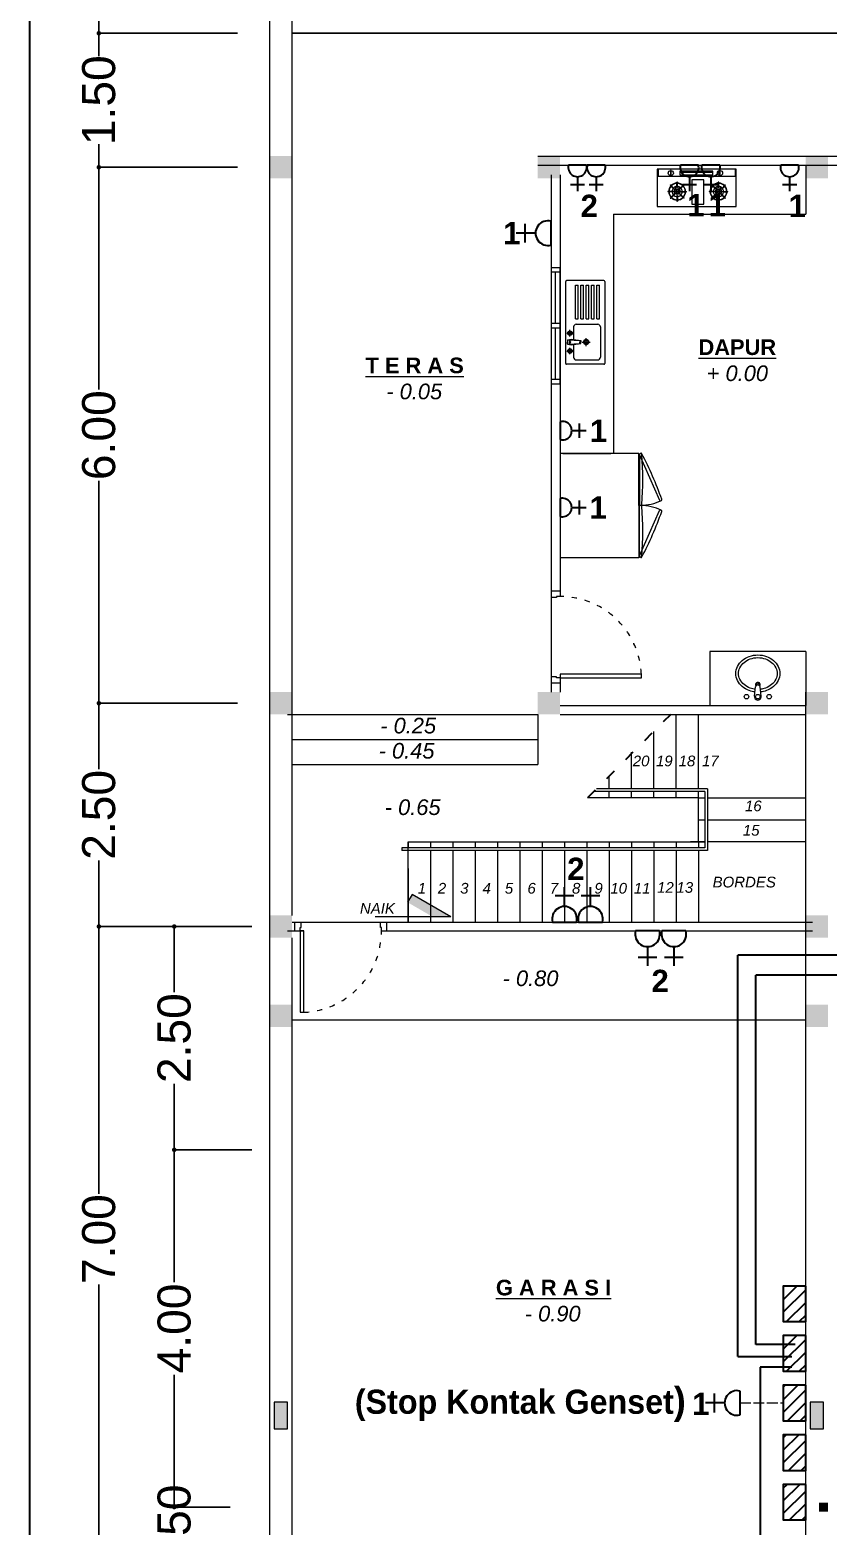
# Model space of a CAD drawing. Header units: millimetres. Extents: x 3154 to 8657, y 46 to 4632.
# Drawn here: x 3154 to 4047, y 1372 to 3047 of the extents above; entities that cross this region are included whole.
import ezdxf

# ---------------------------------------------------------------- set-up
doc = ezdxf.new("R2010")
doc.units = ezdxf.units.MM
doc.linetypes.add('ACAD_ISO02W100', pattern=[15, 12, -3])
doc.linetypes.add('ACAD_ISO03W100', pattern=[30, 12, -18])
doc.layers.add('1', color=7, linetype='Continuous')
for name, color, linetype, lineweight in [('A_DEN_TEXT', 7, 'Continuous', 0), ('Dimensi', 7, 'Continuous', 5), ('Dinding', 7, 'Continuous', 15), ('lampu', 1, 'Continuous', 30), ('P_N_J', 6, 'Continuous', 9), ('Tangga', 250, 'Continuous', 9), ('TEXT', 7, 'Continuous', 9)]:
    doc.layers.add(name, color=color, linetype=linetype, lineweight=lineweight)
doc.styles.add('kop1', font='swisscl.ttf')
doc.styles.get("Standard").update_dxf_attribs({"font": 'arial.ttf'})
doc.dimstyles.get("Standard").update_dxf_attribs({"dimtxt": 30, "dimasz": 5, "dimexe": 2, "dimexo": 20, "dimgap": 3, "dimtad": 0, "dimlfac": 0.01, "dimzin": 0, "dimdsep": 46, "dimtxsty": 'Standard', "dimblk": 'DOT', "dimcen": 0.09, "dimadec": 0, "dimazin": 0, "dimtfac": 1, "dimtofl": 0, "dimtmove": 0, "dimatfit": 3, "dimldrblk": 'DOT', "dimfxl": 0.18, "dimtolj": 1, "dimtzin": 0, "dimarcsym": 0})
pattern_1 = [(45, (466808.074, 170705.287), (-7.07106781, 7.07106781), [])]
pattern_2 = [(45, (466808.074, 170760.787), (-7.07106781, 7.07106781), [])]

# ---------------------------------------------------------------- blocks, each defined once
blk = doc.blocks.new('_Dot')
at = {"color": 0, "linetype": 'ByBlock', "lineweight": -2}
blk.add_line((-0.5, 0), (-1, 0), dxfattribs=at)
at = {"color": 0, "linetype": 'ByBlock', "const_width": 0.5}
blk.add_lwpolyline([(-0.25, 0, 1), (0.25, 0, 1)], format="xyb", close=True, dxfattribs=at)
blk = doc.blocks.new('*D6')
at = {"layer": 'Defpoints', "color": 0, "transparency": 16777216}
for p in [(3231.2, 4443.4), (3406.5, 4443.4), (3398.1, 3043.4)]:
    blk.add_point(p, dxfattribs=at)
at = {"layer": 'Dimensi', "color": 0, "lineweight": -2, "transparency": 16777216}
for p, q in [((3386.5, 4443.4), (3229.2, 4443.4)), ((3231.2, 4438.4), (3231.2, 3807)), ((3231.2, 3048.4), (3231.2, 3679.7)), ((3378.1, 3043.4), (3229.2, 3043.4))]:
    blk.add_line(p, q, dxfattribs=at)
at = {"layer": 'Dimensi', "color": 0, "lineweight": -2, "transparency": 16777216, "xscale": 5, "yscale": 5, "zscale": 5}
for p, rotation in [((3231.2, 4443.4), 90), ((3231.2, 3043.4), 270)]:
    blk.add_blockref('_Dot', p, dxfattribs=dict(at, rotation=rotation))
at = {"layer": 'Dimensi', "color": 0, "transparency": 16777216, "insert": (3231.2, 3743.4), "char_height": 37, "attachment_point": 5, "rotation": 90}
blk.add_mtext('\\A1;14.00', dxfattribs=at)
blk = doc.blocks.new('*D9')
at = {"layer": 'Defpoints', "color": 0, "transparency": 16777216}
for p in [(3315.6, 1793.4), (3422.4, 1793.4), (3398.1, 1393.4)]:
    blk.add_point(p, dxfattribs=at)
at = {"layer": 'Dimensi', "color": 0, "lineweight": -2, "transparency": 16777216}
for p, q in [((3402.4, 1793.4), (3313.6, 1793.4)), ((3315.6, 1788.4), (3315.6, 1645.1)), ((3315.6, 1398.4), (3315.6, 1541.6)), ((3378.1, 1393.4), (3313.6, 1393.4))]:
    blk.add_line(p, q, dxfattribs=at)
at = {"layer": 'Dimensi', "color": 0, "lineweight": -2, "transparency": 16777216, "xscale": 5, "yscale": 5, "zscale": 5}
for p, rotation in [((3315.6, 1793.4), 90), ((3315.6, 1393.4), 270)]:
    blk.add_blockref('_Dot', p, dxfattribs=dict(at, rotation=rotation))
at = {"layer": 'Dimensi', "color": 0, "transparency": 16777216, "insert": (3315.6, 1593.4), "char_height": 37, "attachment_point": 5, "rotation": 90}
blk.add_mtext('\\A1;4.00', dxfattribs=at)
blk = doc.blocks.new('*D10')
at = {"layer": 'Defpoints', "color": 0, "transparency": 16777216}
for p in [(3231.2, 2043.4), (3378.1, 2043.4), (3313.6, 1343.4)]:
    blk.add_point(p, dxfattribs=at)
at = {"layer": 'Dimensi', "color": 0, "lineweight": -2, "transparency": 16777216}
for p, q in [((3358.1, 2043.4), (3229.2, 2043.4)), ((3231.2, 2038.4), (3231.2, 1744.2)), ((3231.2, 1348.4), (3231.2, 1642.5)), ((3293.6, 1343.4), (3229.2, 1343.4))]:
    blk.add_line(p, q, dxfattribs=at)
at = {"layer": 'Dimensi', "color": 0, "lineweight": -2, "transparency": 16777216, "xscale": 5, "yscale": 5, "zscale": 5}
for p, rotation in [((3231.2, 2043.4), 90), ((3231.2, 1343.4), 270)]:
    blk.add_blockref('_Dot', p, dxfattribs=dict(at, rotation=rotation))
at = {"layer": 'Dimensi', "color": 0, "transparency": 16777216, "insert": (3231.2, 1693.4), "char_height": 37, "attachment_point": 5, "rotation": 90}
blk.add_mtext('\\A1;7.00', dxfattribs=at)
blk = doc.blocks.new('*D13')
at = {"layer": 'Defpoints', "color": 0, "transparency": 16777216}
for p in [(3315.6, 1393.4), (3398.1, 1393.4), (3398.1, 1343.4)]:
    blk.add_point(p, dxfattribs=at)
at = {"layer": 'Dimensi', "color": 0, "lineweight": -2, "transparency": 16777216}
for p, q in [((3378.1, 1393.4), (3313.6, 1393.4)), ((3315.6, 1398.4), (3315.6, 1403.4)), ((3378.1, 1343.4), (3313.6, 1343.4)), ((3315.6, 1338.4), (3315.6, 1333.4))]:
    blk.add_line(p, q, dxfattribs=at)
at = {"layer": 'Dimensi', "color": 0, "lineweight": -2, "transparency": 16777216, "xscale": 5, "yscale": 5, "zscale": 5}
for p, rotation in [((3315.6, 1393.4), 270), ((3315.6, 1343.4), 90)]:
    blk.add_blockref('_Dot', p, dxfattribs=dict(at, rotation=rotation))
at = {"layer": 'Dimensi', "color": 0, "transparency": 16777216, "insert": (3315.6, 1368.4), "char_height": 37, "attachment_point": 5, "rotation": 90}
blk.add_mtext('\\A1;0.50', dxfattribs=at)
blk = doc.blocks.new('*D14')
at = {"layer": 'Defpoints', "color": 0, "transparency": 16777216}
for p in [(3231.2, 2893.4), (3406.5, 2893.4), (3406.5, 2293.4)]:
    blk.add_point(p, dxfattribs=at)
at = {"layer": 'Dimensi', "color": 0, "lineweight": -2, "transparency": 16777216}
for p, q in [((3386.5, 2893.4), (3229.2, 2893.4)), ((3231.2, 2888.4), (3231.2, 2644.5)), ((3231.2, 2298.4), (3231.2, 2542.3)), ((3386.5, 2293.4), (3229.2, 2293.4))]:
    blk.add_line(p, q, dxfattribs=at)
at = {"layer": 'Dimensi', "color": 0, "lineweight": -2, "transparency": 16777216, "xscale": 5, "yscale": 5, "zscale": 5}
for p, rotation in [((3231.2, 2893.4), 90), ((3231.2, 2293.4), 270)]:
    blk.add_blockref('_Dot', p, dxfattribs=dict(at, rotation=rotation))
at = {"layer": 'Dimensi', "color": 0, "transparency": 16777216, "insert": (3231.2, 2593.4), "char_height": 37, "attachment_point": 5, "rotation": 90}
blk.add_mtext('\\A1;6.00', dxfattribs=at)
blk = doc.blocks.new('*D15')
at = {"layer": 'Defpoints', "color": 0, "transparency": 16777216}
for p in [(3231.2, 2293.4), (3406.5, 2293.4), (3398.1, 2043.4)]:
    blk.add_point(p, dxfattribs=at)
at = {"layer": 'Dimensi', "color": 0, "lineweight": -2, "transparency": 16777216}
for p, q in [((3386.5, 2293.4), (3229.2, 2293.4)), ((3231.2, 2288.4), (3231.2, 2219.7)), ((3231.2, 2048.4), (3231.2, 2117.1)), ((3378.1, 2043.4), (3229.2, 2043.4))]:
    blk.add_line(p, q, dxfattribs=at)
at = {"layer": 'Dimensi', "color": 0, "lineweight": -2, "transparency": 16777216, "xscale": 5, "yscale": 5, "zscale": 5}
for p, rotation in [((3231.2, 2293.4), 90), ((3231.2, 2043.4), 270)]:
    blk.add_blockref('_Dot', p, dxfattribs=dict(at, rotation=rotation))
at = {"layer": 'Dimensi', "color": 0, "transparency": 16777216, "insert": (3231.2, 2168.4), "char_height": 37, "attachment_point": 5, "rotation": 90}
blk.add_mtext('\\A1;2.50', dxfattribs=at)
blk = doc.blocks.new('*D17')
at = {"layer": 'Defpoints', "color": 0, "transparency": 16777216}
for p in [(3231.2, 3043.4), (3406.5, 3043.4), (3402.4, 2893.4)]:
    blk.add_point(p, dxfattribs=at)
at = {"layer": 'Dimensi', "color": 0, "lineweight": -2, "transparency": 16777216}
for p, q in [((3386.5, 3043.4), (3229.2, 3043.4)), ((3231.2, 3038.4), (3231.2, 3017.6)), ((3231.2, 2898.4), (3231.2, 2919.1)), ((3382.4, 2893.4), (3229.2, 2893.4))]:
    blk.add_line(p, q, dxfattribs=at)
at = {"layer": 'Dimensi', "color": 0, "lineweight": -2, "transparency": 16777216, "xscale": 5, "yscale": 5, "zscale": 5}
for p, rotation in [((3231.2, 3043.4), 90), ((3231.2, 2893.4), 270)]:
    blk.add_blockref('_Dot', p, dxfattribs=dict(at, rotation=rotation))
at = {"layer": 'Dimensi', "color": 0, "transparency": 16777216, "insert": (3231.2, 2968.4), "char_height": 37, "attachment_point": 5, "rotation": 90}
blk.add_mtext('\\A1;1.50', dxfattribs=at)
blk = doc.blocks.new('*D33')
at = {"layer": 'Defpoints', "color": 0, "transparency": 16777216}
for p in [(3315.6, 2043.4), (3422.4, 2043.4), (3398.1, 1793.4)]:
    blk.add_point(p, dxfattribs=at)
at = {"layer": 'Dimensi', "color": 0, "lineweight": -2, "transparency": 16777216}
for p, q in [((3402.4, 2043.4), (3313.6, 2043.4)), ((3315.6, 2038.4), (3315.6, 1969.7)), ((3315.6, 1798.4), (3315.6, 1867.1)), ((3378.1, 1793.4), (3313.6, 1793.4))]:
    blk.add_line(p, q, dxfattribs=at)
at = {"layer": 'Dimensi', "color": 0, "lineweight": -2, "transparency": 16777216, "xscale": 5, "yscale": 5, "zscale": 5}
for p, rotation in [((3315.6, 2043.4), 90), ((3315.6, 1793.4), 270)]:
    blk.add_blockref('_Dot', p, dxfattribs=dict(at, rotation=rotation))
at = {"layer": 'Dimensi', "color": 0, "transparency": 16777216, "insert": (3315.6, 1918.4), "char_height": 37, "attachment_point": 5, "rotation": 90}
blk.add_mtext('\\A1;2.50', dxfattribs=at)

msp = doc.modelspace()

# ---------------------------------------------------------------- hatches: boundary and pattern name
at = {"layer": '1', "linetype": 'ByBlock'}
h = msp.add_hatch(color=256, dxfattribs=at)
h.dxf.hatch_style = 1
h.paths.add_polyline_path([(4047.448, 1398.361), (4037.448, 1398.361), (4037.448, 1388.361), (4047.448, 1388.361)])
at = {"layer": 'Dinding'}
for color, points in [(256, [(3447.444, 2905.861), (3422.444, 2905.861), (3422.444, 2880.861), (3447.444, 2880.861)]), (256, [(3747.444, 2905.861), (3722.444, 2905.861), (3722.444, 2880.861), (3747.444, 2880.861)]), (256, [(4047.444, 2905.861), (4022.444, 2905.861), (4022.444, 2880.861), (4047.444, 2880.861)]), (256, [(3447.444, 2305.861), (3422.444, 2305.861), (3422.444, 2280.861), (3447.444, 2280.861)]), (256, [(3747.444, 2305.861), (3722.444, 2305.861), (3722.444, 2280.861), (3747.444, 2280.861)]), (256, [(4047.444, 2305.861), (4022.444, 2305.861), (4022.444, 2280.861), (4047.444, 2280.861)]), (256, [(3447.444, 2055.861), (3422.444, 2055.861), (3422.444, 2030.861), (3447.444, 2030.861)]), (256, [(4047.444, 2055.861), (4022.444, 2055.861), (4022.444, 2030.861), (4047.444, 2030.861)]), (253, [(3447.444, 1955.861), (3422.444, 1955.861), (3422.444, 1930.861), (3447.444, 1930.861)]), (253, [(4047.444, 1955.861), (4022.444, 1955.861), (4022.444, 1930.861), (4047.444, 1930.861)]), (256, [(3442.444, 1510.861), (3427.444, 1510.861), (3427.444, 1480.861), (3442.444, 1480.861)]), (256, [(4042.444, 1510.861), (4027.444, 1510.861), (4027.444, 1480.861), (4042.444, 1480.861)])]:
    msp.add_hatch(color=color, dxfattribs=at).paths.add_polyline_path(points)
at = {"layer": 'lampu', "ltscale": 0.1}
h = msp.add_hatch(dxfattribs=at)
h.set_pattern_fill('ANSI31', color=2, scale=80, style=0)
h.set_pattern_definition(pattern_2)
h.paths.add_polyline_path([(3997.339, 1640.906), (4022.444, 1640.906), (4022.444, 1601.051), (3997.339, 1601.051)])
h = msp.add_hatch(dxfattribs=at)
h.set_pattern_fill('ANSI31', color=2, scale=80, style=0)
h.set_pattern_definition(pattern_2)
h.paths.add_polyline_path([(3997.339, 1601.051), (4022.444, 1601.051), (4022.444, 1640.906), (3997.339, 1640.906)])
h = msp.add_hatch(dxfattribs=at)
h.set_pattern_fill('ANSI31', color=0, scale=80, style=0)
h.set_pattern_definition(pattern_1)
h.paths.add_polyline_path([(3997.339, 1585.406), (4022.444, 1585.406), (4022.444, 1545.551), (3997.339, 1545.551)])
h = msp.add_hatch(dxfattribs=at)
h.set_pattern_fill('ANSI31', color=0, scale=80, style=0)
h.set_pattern_definition(pattern_1)
h.paths.add_polyline_path([(3997.339, 1545.551), (4022.444, 1545.551), (4022.444, 1585.406), (3997.339, 1585.406)])
h = msp.add_hatch(dxfattribs=at)
h.set_pattern_fill('ANSI31', color=5, scale=80, style=0)
h.set_pattern_definition(pattern_1)
h.paths.add_polyline_path([(3997.339, 1529.906), (4022.444, 1529.906), (4022.444, 1490.051), (3997.339, 1490.051)])
h = msp.add_hatch(dxfattribs=at)
h.set_pattern_fill('ANSI31', color=5, scale=80, style=0)
h.set_pattern_definition(pattern_1)
h.paths.add_polyline_path([(3997.339, 1490.051), (4022.444, 1490.051), (4022.444, 1529.906), (3997.339, 1529.906)])
h = msp.add_hatch(dxfattribs=at)
h.set_pattern_fill('ANSI31', color=6, scale=80, style=0)
h.set_pattern_definition(pattern_1)
h.paths.add_polyline_path([(3997.339, 1474.406), (4022.444, 1474.406), (4022.444, 1434.551), (3997.339, 1434.551)])
h = msp.add_hatch(dxfattribs=at)
h.set_pattern_fill('ANSI31', color=6, scale=80, style=0)
h.set_pattern_definition(pattern_1)
h.paths.add_polyline_path([(3997.339, 1434.551), (4022.444, 1434.551), (4022.444, 1474.406), (3997.339, 1474.406)])
h = msp.add_hatch(dxfattribs=at)
h.set_pattern_fill('ANSI31', color=1, scale=80, style=0)
h.set_pattern_definition(pattern_1)
h.paths.add_polyline_path([(3997.339, 1418.906), (4022.444, 1418.906), (4022.444, 1379.051), (3997.339, 1379.051)])
h = msp.add_hatch(dxfattribs=at)
h.set_pattern_fill('ANSI31', color=1, scale=80, style=0)
h.set_pattern_definition(pattern_1)
h.paths.add_polyline_path([(3997.339, 1379.051), (4022.444, 1379.051), (4022.444, 1418.906), (3997.339, 1418.906)])
at = {"layer": 'Tangga'}
msp.add_hatch(color=256, dxfattribs=at).paths.add_polyline_path([(3581.799, 2079.113), (3576.799, 2070.453), (3605.1, 2054.113), (3625.1, 2054.113)])

# ---------------------------------------------------------------- linework, layer by layer
at = {"linetype": 'ByBlock', "lineweight": 30}
msp.add_lwpolyline([(3154.051, 4632.468), (5428.109, 4632.468), (5428.109, 45.828), (3154.051, 45.828)], close=True, dxfattribs=at)
at = {"layer": '1', "linetype": 'ByBlock'}
msp.add_line((5022.444, 3043.361), (3447.444, 3043.361), dxfattribs=at)
at = {"layer": 'Dimensi'}
for p, q in [((3747.444, 2418.822), (3737.444, 2418.822)), ((3743.444, 2412.822), (3743.444, 2411.822)), ((3747.444, 2412.822), (3743.444, 2412.822)), ((3743.444, 2411.822), (3737.444, 2411.822)), ((3743.444, 2322.822), (3737.444, 2322.822)), ((3743.444, 2322.822), (3737.444, 2322.822)), ((3747.444, 2315.822), (3737.444, 2315.822)), ((3747.444, 2315.822), (3737.444, 2315.822)), ((3743.444, 2321.822), (3743.444, 2322.822)), ((3743.444, 2321.822), (3743.444, 2322.822)), ((3747.444, 2321.822), (3743.444, 2321.822)), ((3747.444, 2321.822), (3743.444, 2321.822)), ((3747.444, 2325.822), (3747.444, 2321.822)), ((3838.444, 2325.822), (3747.444, 2325.822)), ((3747.444, 2325.822), (3747.444, 2321.822)), ((3747.444, 2321.822), (3838.444, 2321.822)), ((3838.444, 2321.822), (3838.444, 2325.822)), ((3450.549, 2038.361), (3450.549, 2048.361)), ((3457.549, 2042.361), (3457.549, 2048.361)), ((3546.549, 2042.361), (3546.549, 2048.361)), ((3553.549, 2038.361), (3553.549, 2048.361)), ((3456.549, 2038.361), (3456.549, 2042.361)), ((3456.549, 2042.361), (3457.549, 2042.361)), ((3456.549, 2038.361), (3456.549, 1947.361)), ((3460.549, 2038.361), (3456.549, 2038.361)), ((3460.549, 1947.361), (3460.549, 2038.361)), ((3547.549, 2042.361), (3546.549, 2042.361)), ((3547.549, 2038.361), (3547.549, 2042.361)), ((3456.549, 1947.361), (3460.549, 1947.361))]:
    msp.add_line(p, q, dxfattribs=at)
at = {"layer": 'Dinding'}
for p, q in [((3422.444, 843.361), (3422.444, 4443.361)), ((3447.444, 2055.861), (3447.444, 4438.361)), ((3722.444, 2905.861), (4479.944, 2905.861)), ((3722.444, 2895.861), (4109.944, 2895.861)), ((3737.444, 2884.861), (3737.444, 2305.861)), ((3747.444, 2884.861), (3747.444, 2412.822)), ((3747.444, 2775.841), (3737.444, 2775.841)), ((3747.444, 2325.822), (3747.444, 2305.861)), ((4022.444, 2030.861), (4022.444, 2305.861)), ((3442.444, 2280.861), (3722.444, 2280.861)), ((3722.444, 2280.861), (3722.444, 2224.861)), ((3747.444, 2290.861), (4022.444, 2290.861)), ((3747.444, 2280.861), (4022.444, 2280.861)), ((3447.444, 2252.861), (3722.444, 2252.861)), ((3447.444, 2224.861), (3722.444, 2224.861)), ((3540.444, 2048.361), (4029.944, 2048.361)), ((3442.444, 2038.361), (3460.549, 2038.361)), ((3447.444, 1348.361), (3447.444, 2030.861)), ((3547.549, 2038.361), (4029.944, 2038.361)), ((4022.444, 1338.361), (4022.444, 2030.861)), ((4022.444, 1938.361), (3447.444, 1938.361))]:
    msp.add_line(p, q, dxfattribs=at)
at = {"layer": 'Dinding', "linetype": 'Continuous', "lineweight": 9}
for p, q in [((3742.444, 2718.341), (3742.444, 2775.841)), ((3747.444, 2718.341), (3737.444, 2718.341)), ((3747.444, 2713.341), (3737.444, 2713.341)), ((3742.444, 2655.841), (3742.444, 2713.341)), ((3747.444, 2655.841), (3737.444, 2655.841))]:
    msp.add_line(p, q, dxfattribs=at)
at = {"layer": 'Dinding', "linetype": 'Continuous'}
msp.add_line((3447.444, 2048.361), (3546.549, 2048.361), dxfattribs=at)
at = {"layer": 'Dinding', "linetype": 'Continuous', "lineweight": 9}
msp.add_lwpolyline([(3747.444, 2780.841), (3737.444, 2780.841), (3737.444, 2650.841), (3747.444, 2650.841)], close=True, dxfattribs=at)
at = {"layer": 'Dinding'}
for points in [[(3442.444, 1510.861), (3427.444, 1510.861), (3427.444, 1480.861), (3442.444, 1480.861)], [(4042.444, 1510.861), (4027.444, 1510.861), (4027.444, 1480.861), (4042.444, 1480.861)]]:
    msp.add_lwpolyline(points, close=True, dxfattribs=at)
at = {"layer": 'Dinding', "linetype": 'ACAD_ISO03W100', "ltscale": 0.5}
for centre, start, end in [((3747.599, 2321.892), 2.476886, 90.097772), ((3456.619, 2038.205), 272.476886, 0.097772)]:
    msp.add_arc(centre, 90.93, start, end, dxfattribs=at)
at = {"layer": 'lampu', "ltscale": 0.1}
for p, q in [((3776.944, 2895.861), (3756.944, 2895.861)), ((3766.944, 2882.758), (3766.944, 2866.652)), ((3797.944, 2895.861), (3777.944, 2895.861)), ((3787.944, 2882.758), (3787.944, 2866.652)), ((4014.444, 2895.861), (3994.444, 2895.861)), ((4004.444, 2882.758), (4004.444, 2866.652)), ((3759.063, 2873.926), (3774.824, 2873.926)), ((3780.063, 2873.926), (3795.824, 2873.926)), ((3996.563, 2873.926), (4012.324, 2873.926)), ((3747.444, 2608.513), (3747.444, 2588.513)), ((3747.444, 2602.513), (3747.444, 2594.513)), ((3760.546, 2598.513), (3776.652, 2598.513)), ((3769.379, 2590.633), (3769.379, 2606.393))]:
    msp.add_line(p, q, dxfattribs=at)
at = {"layer": 'lampu', "color": 0, "ltscale": 0.1}
for p, q in [((3902.284, 2895.861), (3882.284, 2895.861)), ((3892.284, 2882.758), (3892.284, 2866.652)), ((3884.404, 2873.926), (3900.164, 2873.926))]:
    msp.add_line(p, q, dxfattribs=at)
at = {"layer": 'lampu', "color": 3, "ltscale": 0.1}
for p, q in [((3926.194, 2895.861), (3906.194, 2895.861)), ((3916.194, 2882.758), (3916.194, 2866.652)), ((3908.313, 2873.926), (3924.074, 2873.926)), ((3737.444, 2806.289), (3737.444, 2832.956)), ((3719.974, 2819.622), (3698.499, 2819.622)), ((3708.197, 2830.129), (3708.197, 2809.115)), ((3762.951, 2077.607), (3741.937, 2077.607)), ((3752.444, 2065.831), (3752.444, 2087.305)), ((3791.951, 2077.607), (3770.937, 2077.607)), ((3781.444, 2065.831), (3781.444, 2087.305)), ((3739.11, 2048.361), (3765.777, 2048.361)), ((3768.11, 2048.361), (3794.777, 2048.361)), ((3966.574, 1575.287), (3966.574, 1988.907)), ((4820.46, 1988.907), (3966.574, 1988.907)), ((3966.574, 1575.287), (3966.574, 1807.265)), ((4010.574, 1575.287), (3966.574, 1575.287)), ((4010.574, 1575.287), (3966.574, 1575.287))]:
    msp.add_line(p, q, dxfattribs=at)
at = {"layer": 'lampu', "color": 6, "ltscale": 0.1}
for p, q in [((3747.444, 2522.43), (3747.444, 2502.43)), ((3760.546, 2512.43), (3776.652, 2512.43)), ((3769.379, 2504.55), (3769.379, 2520.311)), ((3858.698, 2038.361), (3832.031, 2038.361)), ((3888.198, 2038.361), (3861.531, 2038.361)), ((3845.365, 2020.891), (3845.365, 1999.416)), ((3874.865, 2020.891), (3874.865, 1999.416)), ((3834.858, 2009.114), (3855.872, 2009.114)), ((3864.358, 2009.114), (3885.372, 2009.114))]:
    msp.add_line(p, q, dxfattribs=at)
at = {"layer": 'lampu', "color": 5, "ltscale": 0.1}
for p, q in [((3931.604, 1509.979), (3910.129, 1509.979)), ((3919.827, 1520.486), (3919.827, 1499.472)), ((3949.074, 1496.645), (3949.074, 1523.312))]:
    msp.add_line(p, q, dxfattribs=at)
at = {"layer": 'lampu', "color": 2, "ltscale": 0.1}
msp.add_lwpolyline([(4022.444, 1640.906), (3997.339, 1640.906), (3997.339, 1601.051), (4022.444, 1601.051)], close=True, dxfattribs=at)
msp.add_lwpolyline([(4022.444, 1640.906), (3997.339, 1640.906), (3997.339, 1601.051), (4022.444, 1601.051)], close=True, dxfattribs=at)
at = {"layer": 'lampu', "color": 0, "ltscale": 0.1}
msp.add_lwpolyline([(4022.444, 1585.406), (3997.339, 1585.406), (3997.339, 1545.551), (4022.444, 1545.551)], close=True, dxfattribs=at)
msp.add_lwpolyline([(4022.444, 1585.406), (3997.339, 1585.406), (3997.339, 1545.551), (4022.444, 1545.551)], close=True, dxfattribs=at)
at = {"layer": 'lampu', "color": 5, "ltscale": 0.1}
msp.add_lwpolyline([(4022.444, 1529.906), (3997.339, 1529.906), (3997.339, 1490.051), (4022.444, 1490.051)], close=True, dxfattribs=at)
msp.add_lwpolyline([(4022.444, 1529.906), (3997.339, 1529.906), (3997.339, 1490.051), (4022.444, 1490.051)], close=True, dxfattribs=at)
at = {"layer": 'lampu', "color": 6, "ltscale": 0.1}
msp.add_lwpolyline([(4022.444, 1474.406), (3997.339, 1474.406), (3997.339, 1434.551), (4022.444, 1434.551)], close=True, dxfattribs=at)
msp.add_lwpolyline([(4022.444, 1474.406), (3997.339, 1474.406), (3997.339, 1434.551), (4022.444, 1434.551)], close=True, dxfattribs=at)
at = {"layer": 'lampu', "color": 1, "ltscale": 0.1}
msp.add_lwpolyline([(4022.444, 1418.906), (3997.339, 1418.906), (3997.339, 1379.051), (4022.444, 1379.051)], close=True, dxfattribs=at)
msp.add_lwpolyline([(4022.444, 1418.906), (3997.339, 1418.906), (3997.339, 1379.051), (4022.444, 1379.051)], close=True, dxfattribs=at)
at = {"layer": 'lampu', "ltscale": 0.1}
for centre, start, end in [((3766.944, 2893.125), 164.702794, 15.297206), ((3787.944, 2893.125), 164.702794, 15.297206), ((4004.444, 2893.125), 164.702794, 15.297206), ((3750.179, 2598.513), 254.702794, 105.297206)]:
    msp.add_arc(centre, 10.367, start, end, dxfattribs=at)
at = {"layer": 'lampu', "color": 0, "ltscale": 0.1}
msp.add_arc((3892.284, 2893.125), 10.367, 164.702794, 15.297206, dxfattribs=at)
at = {"layer": 'lampu', "color": 3, "ltscale": 0.1}
for centre, radius, start, end in [((3916.194, 2893.125), 10.367, 164.702794, 15.297206), ((3733.797, 2819.622), 13.823, 74.702794, 285.297206), ((3752.444, 2052.008), 13.823, 344.702794, 195.297206), ((3781.444, 2052.008), 13.823, 344.702794, 195.297206)]:
    msp.add_arc(centre, radius, start, end, dxfattribs=at)
at = {"layer": 'lampu', "color": 6, "ltscale": 0.1}
for centre, radius, start, end in [((3750.179, 2512.43), 10.367, 254.702794, 105.297206), ((3845.365, 2034.714), 13.823, 164.702794, 15.297206), ((3874.865, 2034.714), 13.823, 164.702794, 15.297206)]:
    msp.add_arc(centre, radius, start, end, dxfattribs=at)
at = {"layer": 'lampu', "color": 5, "ltscale": 0.1}
msp.add_arc((3945.427, 1509.979), 13.823, 74.702794, 285.297206, dxfattribs=at)
at = {"layer": 'P_N_J', "color": 5, "linetype": 'Continuous', "lineweight": 30}
for p, q in [((3946.339, 1561.906), (3946.339, 2011.256)), ((4798.357, 2011.256), (3946.339, 2011.256)), ((3946.339, 1561.906), (3946.339, 1829.369)), ((3946.339, 1561.906), (4006.839, 1561.906)), ((3946.339, 1561.906), (4006.839, 1561.906))]:
    msp.add_line(p, q, dxfattribs=at)
at = {"layer": 'P_N_J', "color": 1, "linetype": 'Continuous', "lineweight": 30}
for p, q in [((4006.839, 1549.906), (3971.339, 1549.906)), ((3971.339, 1549.906), (3971.339, 1316.906)), ((4006.839, 1549.906), (3971.339, 1549.906)), ((3971.339, 1549.906), (3971.339, 1316.906))]:
    msp.add_line(p, q, dxfattribs=at)
at = {"layer": 'P_N_J', "color": 1, "linetype": 'ACAD_ISO02W100'}
msp.add_line((3949.074, 1509.979), (3997.339, 1509.979), dxfattribs=at)
msp.add_line((3949.074, 1509.979), (3997.339, 1509.979), dxfattribs=at)
at = {"layer": 'Tangga', "color": 253}
for p, q in [((3944.515, 2891.153), (3856.037, 2891.153)), ((3856.037, 2891.153), (3856.037, 2849.595)), ((3944.515, 2883.022), (3856.037, 2883.022)), ((3857.288, 2891.23), (3857.288, 2883.063)), ((3881.656, 2887.969), (3918.409, 2887.969)), ((3943.326, 2891.23), (3943.326, 2883.063)), ((3944.515, 2849.595), (3944.515, 2891.153)), ((4022.444, 2895.861), (4022.444, 2840.861)), ((3873.962, 2866.262), (3867.926, 2866.262)), ((3873.981, 2865.722), (3867.935, 2865.722)), ((3874.88, 2868.889), (3870.596, 2873.174)), ((3875.232, 2869.301), (3870.965, 2873.569)), ((3876.961, 2871.651), (3876.04, 2868.166)), ((3878.272, 2870.69), (3878.272, 2876.728)), ((3878.812, 2870.686), (3878.812, 2876.726)), ((3880.026, 2871.717), (3881.106, 2868.035)), ((3881.546, 2869.536), (3885.816, 2873.806)), ((3881.926, 2869.153), (3886.197, 2873.423)), ((3883.041, 2865.722), (3889.086, 2865.722)), ((3883.059, 2866.262), (3889.094, 2866.262)), ((3920.279, 2866.262), (3914.243, 2866.262)), ((3920.297, 2865.722), (3914.251, 2865.722)), ((3921.412, 2869.153), (3917.141, 2873.423)), ((3921.792, 2869.536), (3917.522, 2873.806)), ((3923.312, 2871.717), (3922.232, 2868.035)), ((3924.526, 2870.686), (3924.526, 2876.726)), ((3925.066, 2870.69), (3925.066, 2876.728)), ((3926.376, 2871.651), (3927.297, 2868.166)), ((3928.106, 2869.301), (3932.373, 2873.569)), ((3928.457, 2868.889), (3932.742, 2873.174)), ((3929.357, 2865.722), (3935.403, 2865.722)), ((3929.375, 2866.262), (3935.412, 2866.262)), ((3856.037, 2849.595), (3944.515, 2849.595)), ((3875.121, 2863.111), (3870.851, 2858.842)), ((3875.505, 2862.731), (3871.234, 2858.461)), ((3878.272, 2861.603), (3878.272, 2855.565)), ((3878.812, 2861.607), (3878.812, 2855.567)), ((3881.665, 2862.868), (3885.933, 2858.601)), ((3882.032, 2863.265), (3886.308, 2858.989)), ((3921.306, 2863.265), (3917.03, 2858.989)), ((3921.672, 2862.868), (3917.405, 2858.601)), ((3924.526, 2861.607), (3924.526, 2855.567)), ((3925.066, 2861.603), (3925.066, 2855.565)), ((3927.833, 2862.731), (3932.104, 2858.461)), ((3928.217, 2863.111), (3932.486, 2858.842)), ((3807.444, 2840.861), (3807.444, 2572.835)), ((3807.444, 2840.861), (4022.444, 2840.861)), ((3753.776, 2673.79), (3753.776, 2765.516)), ((3796.437, 2766.516), (3754.776, 2766.516)), ((3797.437, 2765.516), (3797.437, 2673.79)), ((3764.595, 2723.696), (3764.595, 2761.293)), ((3764.595, 2761.293), (3767.595, 2761.293)), ((3767.595, 2723.696), (3767.595, 2761.293)), ((3770.595, 2723.696), (3770.595, 2761.293)), ((3770.595, 2761.293), (3773.595, 2761.293)), ((3773.595, 2723.696), (3773.595, 2761.293)), ((3776.595, 2723.696), (3776.595, 2761.293)), ((3776.595, 2761.293), (3779.595, 2761.293)), ((3779.595, 2723.696), (3779.595, 2761.293)), ((3782.595, 2761.293), (3785.595, 2761.293)), ((3782.595, 2723.696), (3782.595, 2761.293)), ((3785.595, 2723.696), (3785.595, 2761.293)), ((3788.595, 2723.696), (3788.595, 2761.293)), ((3788.595, 2761.293), (3791.595, 2761.293)), ((3791.595, 2723.696), (3791.595, 2761.293)), ((3762.553, 2714.636), (3762.553, 2700.407)), ((3764.595, 2723.696), (3767.595, 2723.696)), ((3765.553, 2717.636), (3789.553, 2717.636)), ((3770.595, 2723.696), (3773.595, 2723.696)), ((3776.595, 2723.696), (3779.595, 2723.696)), ((3782.595, 2723.696), (3785.595, 2723.696)), ((3788.595, 2723.696), (3791.595, 2723.696)), ((3792.553, 2714.636), (3792.553, 2680.636)), ((3754.916, 2707.636), (3762.219, 2707.636)), ((3755.932, 2700.136), (3759.822, 2700.781)), ((3755.932, 2700.136), (3755.932, 2697.636)), ((3755.932, 2700.136), (3770.589, 2699.307)), ((3755.932, 2695.136), (3755.932, 2697.636)), ((3757.901, 2700.025), (3757.901, 2697.636)), ((3757.901, 2695.248), (3757.901, 2697.636)), ((3758.568, 2703.985), (3758.568, 2711.288)), ((3759.822, 2700.781), (3770.589, 2699.307)), ((3769.579, 2699.354), (3769.579, 2697.636)), ((3769.579, 2695.919), (3769.579, 2697.636)), ((3770.589, 2699.307), (3770.589, 2697.636)), ((3770.589, 2695.966), (3770.589, 2697.636)), ((3772.162, 2697.636), (3781.173, 2697.636)), ((3776.668, 2693.13), (3776.668, 2702.142)), ((3754.916, 2687.636), (3762.219, 2687.636)), ((3755.932, 2695.136), (3770.589, 2695.966)), ((3755.932, 2695.136), (3759.822, 2694.492)), ((3758.568, 2683.985), (3758.568, 2691.288)), ((3759.822, 2694.492), (3770.589, 2695.966)), ((3762.553, 2694.866), (3762.553, 2680.636)), ((3796.437, 2672.79), (3754.776, 2672.79)), ((3765.553, 2677.636), (3789.553, 2677.636)), ((3835.679, 2572.835), (3747.444, 2572.835)), ((3807.444, 2572.835), (3747.444, 2572.835)), ((3750.444, 2572.835), (3804.444, 2572.835)), ((3835.679, 2514.835), (3835.679, 2572.835)), ((3836.288, 2571.835), (3836.288, 2515.835)), ((3836.434, 2571.454), (3858.769, 2520.524)), ((3837.681, 2573.093), (3836.948, 2572.772)), ((3838.088, 2572.835), (3837.288, 2572.835)), ((3836.288, 2553.463, 34.286), (3835.679, 2553.463, 34.286)), ((3836.288, 2528.463, 34.286), (3835.679, 2528.463, 34.286)), ((3835.679, 2514.835), (3835.679, 2456.058)), ((3836.288, 2457.835), (3836.288, 2513.835)), ((3860.086, 2520.01), (3860.819, 2520.332)), ((3836.288, 2501.207, 34.286), (3835.679, 2501.207, 34.286)), ((3836.434, 2458.216), (3858.769, 2509.146)), ((3860.086, 2509.66), (3860.819, 2509.338)), ((3836.288, 2476.207, 34.286), (3835.679, 2476.207, 34.286)), ((3835.679, 2456.058), (3747.444, 2456.058)), ((3837.681, 2456.577), (3836.948, 2456.899)), ((3838.088, 2456.835), (3837.288, 2456.835)), ((4022.444, 2351.375), (3915.257, 2351.375)), ((3915.257, 2351.375), (3915.257, 2290.861)), ((4022.444, 2351.375), (4022.444, 2290.861)), ((3965.089, 2301.371), (3966.343, 2311.645)), ((3972.611, 2301.371), (3971.358, 2311.645))]:
    msp.add_line(p, q, dxfattribs=at)
at = {"layer": 'Tangga', "linetype": 'ACAD_ISO03W100', "lineweight": 30}
msp.add_line((3871.477, 2280.861), (3778.094, 2187.478), dxfattribs=at)
at = {"layer": 'Tangga'}
for p, q in [((3877.444, 2197.478), (3877.444, 2280.861)), ((3902.444, 2197.478), (3902.444, 2280.861)), ((3852.444, 2197.478), (3852.444, 2261.827)), ((3827.444, 2197.478), (3827.444, 2238.732)), ((3802.444, 2197.478), (3802.444, 2211.827)), ((3909.347, 2194.478), (3785.094, 2194.478)), ((3912.444, 2197.478), (3788.094, 2197.478)), ((3802.444, 2187.478), (3802.444, 2194.478)), ((3827.444, 2187.478), (3827.444, 2194.478)), ((3852.444, 2187.478), (3852.444, 2194.478)), ((3877.444, 2187.478), (3877.444, 2194.478)), ((3902.444, 2138.361), (3902.444, 2194.478)), ((3909.347, 2194.478), (3909.347, 2131.361)), ((3912.444, 2197.478), (3912.444, 2128.361)), ((3902.444, 2187.478), (3778.094, 2187.478)), ((3902.444, 2187.478), (3909.347, 2187.478)), ((3912.444, 2187.478), (4022.444, 2187.478)), ((3902.444, 2162.919), (3909.347, 2162.919)), ((3912.444, 2162.919), (4022.444, 2162.919)), ((3570.444, 2131.361), (3570.444, 2128.361)), ((3909.347, 2131.361), (3570.444, 2131.361)), ((3912.444, 2128.361), (3570.444, 2128.361)), ((3577.444, 2138.361), (3909.347, 2138.361)), ((3577.444, 2138.361), (3577.444, 2131.361)), ((3577.444, 2048.361), (3577.444, 2138.361)), ((3602.444, 2138.361), (3602.444, 2131.361)), ((3602.444, 2128.361), (3602.444, 2048.361)), ((3627.444, 2138.361), (3627.444, 2131.361)), ((3627.444, 2128.361), (3627.444, 2048.361)), ((3652.444, 2138.361), (3652.444, 2131.361)), ((3652.444, 2128.361), (3652.444, 2048.361)), ((3677.444, 2138.361), (3677.444, 2131.361)), ((3677.444, 2128.361), (3677.444, 2048.361)), ((3702.444, 2138.361), (3702.444, 2131.361)), ((3702.444, 2128.361), (3702.444, 2048.361)), ((3727.444, 2138.361), (3727.444, 2131.361)), ((3727.444, 2128.361), (3727.444, 2048.361)), ((3752.444, 2138.361), (3752.444, 2131.361)), ((3752.444, 2128.361), (3752.444, 2048.361)), ((3777.444, 2138.361), (3777.444, 2131.361)), ((3777.444, 2128.361), (3777.444, 2048.361)), ((3802.444, 2138.361), (3802.444, 2131.361)), ((3802.444, 2128.361), (3802.444, 2048.361)), ((3827.444, 2138.361), (3827.444, 2131.361)), ((3827.444, 2128.361), (3827.444, 2048.361)), ((3852.444, 2138.361), (3852.444, 2131.361)), ((3852.444, 2128.361), (3852.444, 2048.361)), ((3877.444, 2138.361), (3877.444, 2131.361)), ((3877.444, 2128.361), (3877.444, 2048.361)), ((3909.347, 2138.361), (3893.542, 2138.361)), ((3902.444, 2138.361), (3902.444, 2131.361)), ((3902.444, 2128.361), (3902.444, 2048.361)), ((4022.444, 2138.361), (3912.444, 2138.361)), ((3939.249, 2138.361), (3923.444, 2138.361)), ((3577.444, 2108.361), (3577.444, 2048.361)), ((3581.799, 2079.113), (3576.799, 2070.453)), ((3625.1, 2054.113), (3581.799, 2079.113)), ((3625.1, 2054.113), (3540.575, 2054.113))]:
    msp.add_line(p, q, dxfattribs=at)
at = {"layer": 'Tangga', "color": 253}
for points in [[(3870.934, 2889.666), (3870.934, 2884.156), (3871.704, 2884.156), (3871.704, 2889.666)], [(3881.656, 2889.154), (3881.656, 2884.711), (3918.409, 2884.711), (3918.409, 2889.154)], [(3926.063, 2889.666), (3926.063, 2884.156), (3926.833, 2884.156), (3926.833, 2889.666)], [(3875.986, 2866.12), (3875.986, 2866.02), (3875.39, 2866.02), (3875.39, 2866.12)], [(3878.551, 2869.165), (3878.551, 2868.623), (3878.449, 2868.623), (3878.449, 2869.165)], [(3881.556, 2866.12), (3881.556, 2866.02), (3880.959, 2866.02), (3880.959, 2866.12)], [(3894.972, 2879.434), (3894.972, 2852.21), (3908.366, 2852.21), (3908.366, 2879.434)], [(3921.782, 2866.12), (3921.782, 2866.02), (3922.379, 2866.02), (3922.379, 2866.12)], [(3924.786, 2869.165), (3924.786, 2868.623), (3924.888, 2868.623), (3924.888, 2869.165)], [(3927.351, 2866.12), (3927.351, 2866.02), (3927.948, 2866.02), (3927.948, 2866.12)], [(3878.551, 2863.587), (3878.551, 2863.044), (3878.449, 2863.044), (3878.449, 2863.587)], [(3924.786, 2863.587), (3924.786, 2863.044), (3924.888, 2863.044), (3924.888, 2863.587)]]:
    msp.add_lwpolyline(points, close=True, dxfattribs=at)
for points in [[(3965.656, 2306.018, -0.0566948), (3959.255, 2307.473, -0.09148762), (3951.451, 2311.933, -0.10372505), (3946.047, 2318.861, -0.11441951), (3944.244, 2326.638, -0.11441951), (3946.047, 2334.415, -0.10372505), (3951.451, 2341.343, -0.09148762), (3959.255, 2345.803, -0.08438536), (3968.85, 2347.434, -0.08438536)], [(3968.85, 2347.434, -0.08438536), (3978.446, 2345.803, -0.09148762), (3986.25, 2341.343, -0.10372505), (3991.653, 2334.415, -0.11441951), (3993.457, 2326.638, -0.11441951), (3991.653, 2318.861, -0.10372505), (3986.25, 2311.933, -0.09148762), (3978.446, 2307.473, -0.0566948), (3972.044, 2306.018, -0.08438536)], [(3966.022, 2309.012, -0.05702068), (3960.252, 2310.319, -0.09148762), (3953.398, 2314.236, -0.10372505), (3948.756, 2320.188, -0.11441951), (3947.26, 2326.638, -0.11441951), (3948.756, 2333.087, -0.10372505), (3953.398, 2339.039, -0.09148762), (3960.252, 2342.956, -0.08438536), (3968.85, 2344.418, -0.08438536)], [(3968.85, 2344.418, -0.08438536), (3977.449, 2342.956, -0.09148762), (3984.303, 2339.039, -0.10372505), (3988.945, 2333.087, -0.11441951), (3990.44, 2326.638, -0.11441951), (3988.945, 2320.188, -0.10372505), (3984.303, 2314.236, -0.09148762), (3977.449, 2310.319, -0.05702068), (3971.679, 2309.012, -0.08438536)]]:
    msp.add_lwpolyline(points, format="xyb", dxfattribs=at)
for centre, radius in [((3871.371, 2886.843), 2.901), ((3926.5, 2886.843), 2.901), ((3878.49, 2866.089), 3.254), ((3878.49, 2866.089), 3.074), ((3876.201, 2866.047), 0.211), ((3876.841, 2867.609), 0.211), ((3876.884, 2864.484), 0.211), ((3878.447, 2866.072), 1.454), ((3878.447, 2866.072), 1.274), ((3878.426, 2866.036), 0.475), ((3878.49, 2868.412), 0.211), ((3880.011, 2867.652), 0.211), ((3880.053, 2864.527), 0.211), ((3880.687, 2866.047), 0.211), ((3924.848, 2866.089), 3.254), ((3924.848, 2866.089), 3.074), ((3922.651, 2866.047), 0.211), ((3923.285, 2864.527), 0.211), ((3923.327, 2867.652), 0.211), ((3924.89, 2866.072), 1.454), ((3924.89, 2866.072), 1.274), ((3924.911, 2866.036), 0.475), ((3924.848, 2868.412), 0.211), ((3926.454, 2864.484), 0.211), ((3926.496, 2867.609), 0.211), ((3927.137, 2866.047), 0.211), ((3878.49, 2863.782), 0.211), ((3924.848, 2863.782), 0.211), ((3758.568, 2707.636), 2.5), ((3758.568, 2707.636), 1.5), ((3776.668, 2697.636), 3), ((3776.668, 2697.636), 2), ((3758.568, 2687.636), 2.5), ((3758.568, 2687.636), 1.5), ((3956.15, 2300.762), 2.54), ((3968.85, 2300.762), 2.54), ((3981.55, 2300.762), 2.54)]:
    msp.add_circle(centre, radius, dxfattribs=at)
for centre, radius, start, end in [((3879.686, 2866.194), 11.76, 179.667938, 182.299434), ((3878.511, 2866.147), 9.459, 138.803727, 179.30132), ((3878.511, 2866.147), 9.459, 182.573172, 223.4818), ((3878.511, 2866.147), 9.099, 138.954457, 179.273675), ((3878.511, 2866.147), 9.099, 182.675053, 223.421717), ((3878.511, 2866.147), 10.584, 135.473623, 138.398807), ((3878.511, 2866.147), 9.459, 91.448299, 135.529971), ((3878.511, 2866.147), 9.099, 91.505614, 135.55094), ((3878.511, 2866.147), 5.716, 141.302699, 178.843736), ((3878.511, 2866.147), 5.716, 184.260722, 267.602831), ((3878.511, 2866.147), 4.55, 178.547372, 185.355448), ((3878.511, 2866.147), 5.716, 92.397169, 135.877048), ((3878.511, 2866.147), 4.55, 136.101827, 142.927151), ((3878.511, 2866.147), 10.584, 88.37076, 91.294286), ((3878.511, 2866.147), 4.55, 86.207701, 93.011982), ((3878.511, 2866.147), 9.459, 46.5182, 88.176867), ((3878.511, 2866.147), 9.099, 46.578283, 88.104709), ((3878.511, 2866.147), 5.716, 47.512913, 86.982093), ((3878.511, 2866.147), 4.55, 41.353278, 48.157464), ((3878.511, 2866.147), 5.716, 1.156264, 42.097884), ((3878.511, 2866.147), 5.716, 319.540721, 355.739278), ((3878.511, 2866.147), 4.55, 354.644552, 1.452628), ((3878.511, 2866.147), 9.099, 0.726325, 43.177389), ((3878.511, 2866.147), 9.099, 317.850631, 357.324947), ((3878.511, 2866.147), 9.459, 0.69868, 43.246779), ((3878.511, 2866.147), 9.459, 317.742053, 357.426828), ((3878.511, 2866.147), 10.584, 43.433232, 46.356751), ((3878.511, 2866.147), 10.584, 357.700566, 0.624393), ((3924.827, 2866.147), 10.584, 179.375607, 182.299434), ((3924.827, 2866.147), 9.459, 136.753221, 179.30132), ((3924.827, 2866.147), 9.459, 182.573172, 222.257947), ((3924.827, 2866.147), 9.099, 136.822611, 179.273675), ((3924.827, 2866.147), 9.099, 182.675053, 222.149369), ((3924.827, 2866.147), 10.584, 133.643249, 136.566768), ((3924.827, 2866.147), 9.459, 91.823133, 133.4818), ((3924.827, 2866.147), 9.099, 91.895291, 133.421717), ((3924.827, 2866.147), 5.716, 137.902116, 178.843736), ((3924.827, 2866.147), 5.716, 184.260722, 220.459279), ((3924.827, 2866.147), 4.55, 178.547372, 185.355448), ((3924.827, 2866.147), 5.716, 93.017907, 132.487087), ((3924.827, 2866.147), 4.55, 131.842536, 138.646722), ((3924.827, 2866.147), 10.584, 88.705714, 91.62924), ((3924.827, 2866.147), 4.55, 86.988018, 93.792299), ((3924.827, 2866.147), 9.459, 44.470029, 88.551701), ((3924.827, 2866.147), 9.099, 44.44906, 88.494386), ((3924.827, 2866.147), 5.716, 44.122952, 87.602831), ((3924.827, 2866.147), 5.716, 272.397169, 355.739278), ((3924.827, 2866.147), 4.55, 37.072849, 43.898173), ((3924.827, 2866.147), 5.716, 1.156264, 38.697301), ((3924.827, 2866.147), 4.55, 354.644552, 1.452628), ((3924.827, 2866.147), 9.099, 316.578283, 357.324947), ((3924.827, 2866.147), 9.099, 0.726325, 41.045543), ((3924.827, 2866.147), 9.459, 316.5182, 357.426828), ((3924.827, 2866.147), 9.459, 0.69868, 41.196273), ((3924.827, 2866.147), 10.584, 41.601193, 44.526377), ((3923.652, 2866.194), 11.76, 357.700566, 0.332062), ((3878.511, 2866.147), 10.584, 223.643249, 226.566768), ((3878.511, 2866.147), 9.459, 226.753221, 268.551701), ((3878.511, 2866.147), 9.099, 226.822611, 268.494386), ((3878.511, 2866.147), 4.55, 221.842536, 228.646722), ((3878.477, 2867.322), 11.76, 268.705714, 271.62924), ((3878.511, 2866.147), 4.55, 266.988018, 273.792299), ((3878.511, 2866.147), 5.716, 273.017907, 314.122952), ((3878.511, 2866.147), 9.099, 271.895291, 314.44906), ((3878.511, 2866.147), 9.459, 271.823133, 314.470029), ((3878.511, 2866.147), 4.55, 313.898173, 320.707803), ((3878.511, 2866.147), 10.584, 314.526377, 317.450326), ((3924.827, 2866.147), 10.584, 222.549674, 225.473623), ((3924.827, 2866.147), 9.459, 225.529971, 268.176867), ((3924.827, 2866.147), 9.099, 225.55094, 268.104709), ((3924.827, 2866.147), 5.716, 225.877048, 266.982093), ((3924.827, 2866.147), 4.55, 219.292197, 226.101827), ((3924.827, 2866.147), 4.55, 266.207701, 273.011982), ((3924.861, 2867.322), 11.76, 268.37076, 271.294286), ((3924.827, 2866.147), 9.099, 271.505614, 313.177389), ((3924.827, 2866.147), 9.459, 271.448299, 313.246779), ((3924.827, 2866.147), 4.55, 311.353278, 318.157464), ((3924.827, 2866.147), 10.584, 313.433232, 316.356751), ((3754.776, 2765.516), 1, 90, 180), ((3796.437, 2765.516), 1, 0, 90), ((3765.553, 2714.636), 3, 90, 180), ((3789.553, 2714.636), 3, 0, 90), ((3758.64, 2697.755), 0.719, 350.525229, 189.474771), ((3758.64, 2697.518), 0.719, 170.525229, 9.474771), ((3765.553, 2680.636), 3, 180, 270), ((3789.553, 2680.636), 3, 270, 0), ((3754.776, 2673.79), 1, 180, 270), ((3796.437, 2673.79), 1, 270, 0), ((3837.288, 2571.835), 1, 90, 180), ((3837.35, 2571.856), 1, 113.688136, 203.688136), ((3838.083, 2572.177), 1, 23.688136, 113.688136), ((3838.088, 2571.835), 1, 0, 90), ((3483.677, 2386.397), 401.145, 19.704248, 27.653685), ((3433.294, 2543.835), 406.759, 356.052819, 3.947181), ((3837.288, 2515.835), 1, 180, 270), ((3837.288, 2513.835), 1, 90, 180), ((3836.35, 2571.856), 57.028, 270.942285, 295.583593), ((3836.35, 2457.814), 57.028, 64.416407, 89.057715), ((3838.088, 2515.835), 1, 270, 0), ((3838.088, 2513.835), 1, 0, 90), ((3433.294, 2485.835), 406.759, 356.052819, 3.947181), ((3859.684, 2520.926), 1, 203.688136, 293.688136), ((3860.417, 2521.247), 1, 293.688136, 23.688136), ((3483.677, 2643.273), 401.145, 332.346315, 340.295752), ((3859.684, 2508.744), 1, 66.311864, 156.311864), ((3860.417, 2508.423), 1, 336.311864, 66.311864), ((3837.288, 2457.835), 1, 180, 270), ((3837.35, 2457.814), 1, 156.311864, 246.311864), ((3838.083, 2457.493), 1, 246.311864, 336.311864), ((3838.088, 2457.835), 1, 270, 0), ((3968.85, 2314.115), 2.54, 325.514707, 214.485293), ((3968.85, 2311.239), 2.54, 9.206826, 170.793174), ((3968.85, 2314.115), 1.905, 330.17459, 209.82541), ((3968.85, 2300.762), 3.81, 170.793104, 9.206896)]:
    msp.add_arc(centre, radius, start, end, dxfattribs=at)

# ---------------------------------------------------------------- texts
at = {"layer": 'A_DEN_TEXT', "insert": (3888.172, 1527.877), "char_height": 30, "width": 399.13073, "attachment_point": 3, "style": 'kop1'}
msp.add_mtext('\\pt60,90;{\\fCentury Gothic|b1|i0|c0|p34;\\H0.9x;(Stop Kontak Genset\\H1.1111x;)}', dxfattribs=at)
msp.add_mtext('\\pt60,90;{\\fCentury Gothic|b1|i0|c0|p34;\\H0.9x;(Stop Kontak Genset\\H1.1111x;)}', dxfattribs=at)
at = {"layer": 'Dinding', "insert": (3683.114, 1994.169), "char_height": 17.5, "width": 74.26463, "attachment_point": 1}
msp.add_mtext('{\\fArial|b0|i1|c0|p34;- 0.80}', dxfattribs=at)
at = {"layer": 'Tangga', "color": 253, "char_height": 17.5, "attachment_point": 1}
for s, insert, width in [('\\pi20.285;{\\fArial|b1|i0|c0|p34;\\LDAPUR\\P\\pi29.459;\\fArial|b0|i1|c0|p34;\\l+ 0.00}', (3882.11, 2700.69), 125.59951), ('\\pi3.2586;{\\fArial|b1|i0|c0|p34;\\LT E R A S\\P\\pi26.524;\\fArial|b0|i1|c0|p34;\\l- 0.05}', (3526.421, 2680.285), 114.8239), ('\\pi79.07;{\\fArial|b0|i1|c0|p34;- 0.25}', (3467.099, 2277.034), 232.07754), ('\\pi79.07;{\\fArial|b0|i1|c0|p34;- 0.45}', (3465.294, 2248.869), 232.07754), ('{\\fArial|b0|i1|c0|p34;- 0.65}', (3551.179, 2185.713), 67.40041), ('\\pi9.265;{\\fArial|b1|i0|c0|p34;\\LG A R A S I\\P\\pi41.603;\\fArial|b0|i1|c0|p34;\\l- 0.90}', (3666.349, 1647.94), 144.8141)]:
    msp.add_mtext(s, dxfattribs=dict(at, insert=insert, width=width))
at = {"layer": 'Tangga', "char_height": 12, "attachment_point": 1}
for s, insert, width in [('\\pi-2.527;{\\fArial|b0|i1|c0|p34;20}', (3831.384, 2234.732), 20.98828), ('\\pi-2.527;{\\fArial|b0|i1|c0|p34;19}', (3857.384, 2234.732), 20.98828), ('\\pi-2.527;{\\fArial|b0|i1|c0|p34;18}', (3882.722, 2234.732), 20.98828), ('\\pi-2.527;{\\fArial|b0|i1|c0|p34;17}', (3908.886, 2234.732), 20.98828), ('\\pi-2.527;{\\fArial|b0|i1|c0|p34;16}', (3956.953, 2184.404), 20.98828), ('\\pi-2.527;{\\fArial|b0|i1|c0|p34;15}', (3954.622, 2157.107), 20.98828), ('\\pi-12.12;{\\fArial|b0|i1|c0|p34;BORDES}', (3930.318, 2099.136), 98.50797), ('\\pi5.6309;{\\fArial|b0|i1|c0|p34;1}', (3582.541, 2092.203), 20.98828), ('\\pi3.1098;{\\fArial|b0|i1|c0|p34;2}', (3607.541, 2092.203), 20.98828), ('\\pi3.1241;{\\fArial|b0|i1|c0|p34;3}', (3632.541, 2092.203), 20.98828), ('\\pi3.2029;{\\fArial|b0|i1|c0|p34;4}', (3657.541, 2092.203), 20.98828), ('\\pi3.1169;{\\fArial|b0|i1|c0|p34;5}', (3682.541, 2092.203), 20.98828), ('\\pi3.3891;{\\fArial|b0|i1|c0|p34;6}', (3707.541, 2092.203), 20.98828), ('\\pi3.5395;{\\fArial|b0|i1|c0|p34;7}', (3732.541, 2092.203), 20.98828), ('\\pi3.3103;{\\fArial|b0|i1|c0|p34;8}', (3757.541, 2092.203), 20.98828), ('\\pi3.3963;{\\fArial|b0|i1|c0|p34;9}', (3782.541, 2092.203), 20.98828), ('\\pi-3.7876;{\\fArial|b0|i1|c0|p34;10}', (3807.541, 2092.203), 20.98828), ('\\pi-2.527;{\\fArial|b0|i1|c0|p34;11}', (3832.541, 2092.203), 20.98828), ('\\pi-2.527;{\\fArial|b0|i1|c0|p34;12}', (3858.639, 2093.115), 20.98828), ('\\pi-2.527;{\\fArial|b0|i1|c0|p34;13}', (3880.297, 2093.115), 20.98828), ('\\pi29.478;{\\fArial|b0|i1|c0|p34;NAIK}', (3493.942, 2069.613), 98.50797)]:
    msp.add_mtext(s, dxfattribs=dict(at, insert=insert, width=width))
at = {"layer": 'TEXT', "char_height": 25, "width": 17.99109, "attachment_point": 1}
for s, insert in [('{\\fArial|b1|i0|c0|p34;2}', (3770.335, 2862.599)), ('{\\fArial|b1|i0|c0|p34;1}', (3889.792, 2863.396)), ('{\\fArial|b1|i0|c0|p34;1}', (3913.702, 2863.396)), ('{\\fArial|b1|i0|c0|p34;1}', (4003.335, 2862.599)), ('{\\fArial|b1|i0|c0|p34;1}', (3683.773, 2832.165)), ('{\\fArial|b1|i0|c0|p34;1}', (3780.638, 2610.701)), ('{\\fArial|b1|i0|c0|p34;1}', (3780.434, 2524.843)), ('{\\fArial|b1|i0|c0|p34;2}', (3755.377, 2120.465)), ('{\\fArial|b1|i0|c0|p34;2}', (3849.739, 1994.965)), ('{\\fArial|b1|i0|c0|p34;1}', (3895.265, 1521.421))]:
    msp.add_mtext(s, dxfattribs=dict(at, insert=insert))

# ---------------------------------------------------------------- dimensions: what is measured, and where the dimension line sits
at = {"layer": 'Dimensi'}
for base, p1, p2, picture, middle in [((3231.197, 4443.361), (3398.073, 3043.361), (3406.458, 4443.361), '*D6', (3231.197, 3743.361)), ((3231.197, 3043.361), (3402.448, 2893.361), (3406.458, 3043.361), '*D17', (3231.197, 2968.361)), ((3231.197, 2893.361), (3406.458, 2293.361), (3406.458, 2893.361), '*D14', (3231.197, 2593.361)), ((3231.197, 2293.361), (3398.073, 2043.361), (3406.458, 2293.361), '*D15', (3231.197, 2168.361)), ((3231.197, 2043.361), (3313.635, 1343.361), (3378.073, 2043.361), '*D10', (3231.197, 1693.361)), ((3315.635, 2043.361), (3398.073, 1793.361), (3422.444, 2043.361), '*D33', (3315.635, 1918.361)), ((3315.635, 1793.361), (3398.073, 1393.361), (3422.444, 1793.361), '*D9', (3315.635, 1593.361))]:
    dim = msp.add_linear_dim(base=base, p1=p1, p2=p2, angle=90, dimstyle='Standard', override={"dimtxt": 37}, dxfattribs=at)
    dim.commit()
    dim.dimension.update_dxf_attribs({"geometry": picture, "text_midpoint": middle})
dim = msp.add_linear_dim(base=(3315.635, 1393.361), p1=(3398.073, 1343.361), p2=(3398.073, 1393.361), angle=90, dimstyle='Standard', override={"dimtxt": 37}, dxfattribs=at)
dim.commit()
dim.dimension.update_dxf_attribs({"geometry": '*D13', "text_midpoint": (3315.635, 1368.361), "dimtype": 160})

doc.saveas('drawing.dxf')
